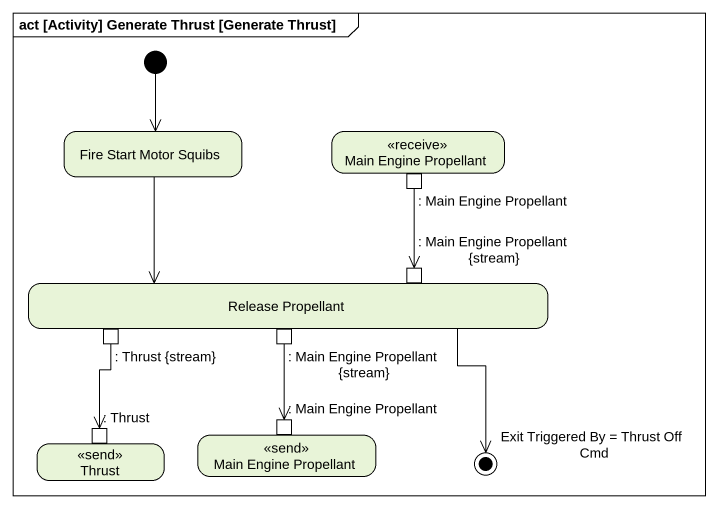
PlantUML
@startuml
mainframe act [Activity] Generate Thrust [Generate Thrust]
hide empty description
state "Fire Start Motor Squibs" as Fire_Start_Motor_Squibs
state "Main Engine Propellant" as Main_Engine_Propellant <<receive>> {
  state ": Main Engine Propellant" as Main_Engine_Propellant_2 <<outputPin>>
}
state "Release Propellant" as Release_Propellant {
  state ": Main Engine Propellant {stream}" as Main_Engine_Propellant_3 <<inputPin>>
  state ": Thrust {stream}" as Thrust_stream <<outputPin>>
  state ": Main Engine Propellant {stream}" as Main_Engine_Propellant_4 <<outputPin>>
}
state Thrust <<send>> {
  state ": Thrust" as Thrust_2 <<inputPin>>
}
state "Main Engine Propellant" as Main_Engine_Propellant_5 <<send>> {
  state ": Main Engine Propellant" as Main_Engine_Propellant_6 <<inputPin>>
}
state "Exit Triggered By = Thrust Off Cmd" as Exit_Triggered_By_Thrust <<end>>
[*] --> Fire_Start_Motor_Squibs
Fire_Start_Motor_Squibs --> Release_Propellant
Main_Engine_Propellant_2 --> Main_Engine_Propellant_3
Release_Propellant --> Exit_Triggered_By_Thrust
Thrust_stream --> Thrust_2
Main_Engine_Propellant_4 --> Main_Engine_Propellant_6
@enduml
